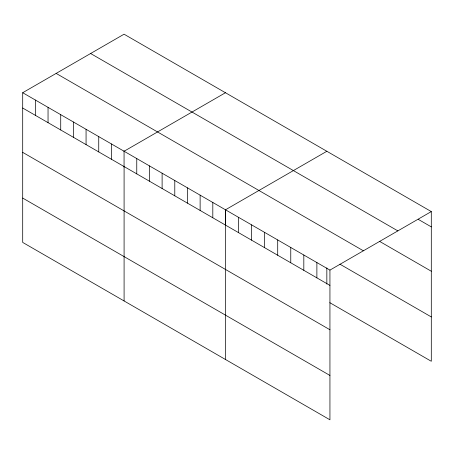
<?xml version="1.0" encoding="UTF-8"?>
<svg xmlns="http://www.w3.org/2000/svg" width="454" height="454" viewBox="0 0 454 454"><rect width="100%" height="100%" fill="white"/><g stroke="black" fill="none" stroke-linecap="round" stroke-linejoin="round"><path stroke-width="0.68" d="M124.09 166.556L124.09 300.951M22.7 92.718L329.939 270.102L329.939 419.802L22.7 242.419L22.7 92.718L124.061 34.198L431.3 211.581L431.3 361.282L329.808 302.682M124.09 151.256L225.451 92.735M326.84 151.273L225.479 209.793L225.479 359.489M329.939 270.102L431.3 211.581M418.242 219.344L431.3 226.887M90.613 53.51L397.852 230.893M379.663 241.42L431.3 271.237M56.148 73.406L363.387 250.79M339.898 264.16L431.3 316.932M22.7 108.024L329.939 285.401M22.7 152.374L329.939 329.757M22.7 198.069L329.939 375.447M326.84 267.883L326.84 284.073M316.881 262.565L316.881 277.865M303.822 255.023L303.822 270.329M290.764 247.487L290.764 262.787M277.706 239.95L277.706 255.25M264.654 232.408L264.654 247.708M251.595 224.872L251.595 240.172M238.537 217.33L238.537 232.635M225.451 209.345L225.451 225.536M212.807 202.478L212.807 217.778M200.129 195.158L200.129 210.457M187.457 187.843L187.457 203.142M174.784 180.522L174.784 195.827M162.112 173.207L162.112 188.506M149.434 165.892L149.434 181.191M136.762 158.571L136.762 173.876M124.061 150.807L124.061 167.004M111.417 143.941L111.417 159.241M98.739 136.62L98.739 151.925M86.067 129.305L86.067 144.605M73.395 121.99L73.395 137.29M60.723 114.669L60.723 129.975M48.045 107.354L48.045 122.654M35.372 100.039L35.372 115.339"/></g></svg>
